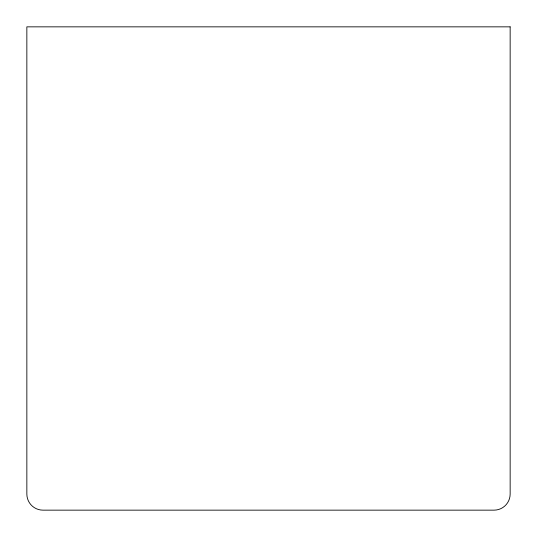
<?xml version="1.0" encoding="UTF-8"?>
<svg xmlns="http://www.w3.org/2000/svg" width="537" height="537" viewBox="0 0 537 537"><rect width="100%" height="100%" fill="white"/><g stroke="black" fill="none" stroke-linecap="round" stroke-linejoin="round"><path stroke-width="0.81" d="M510.15 26.85L26.85 26.85L26.85 494.04A16.11 16.11 0 0 0 42.96 510.15L494.04 510.15A16.11 16.11 0 0 0 510.15 494.04L510.15 26.85"/></g></svg>
